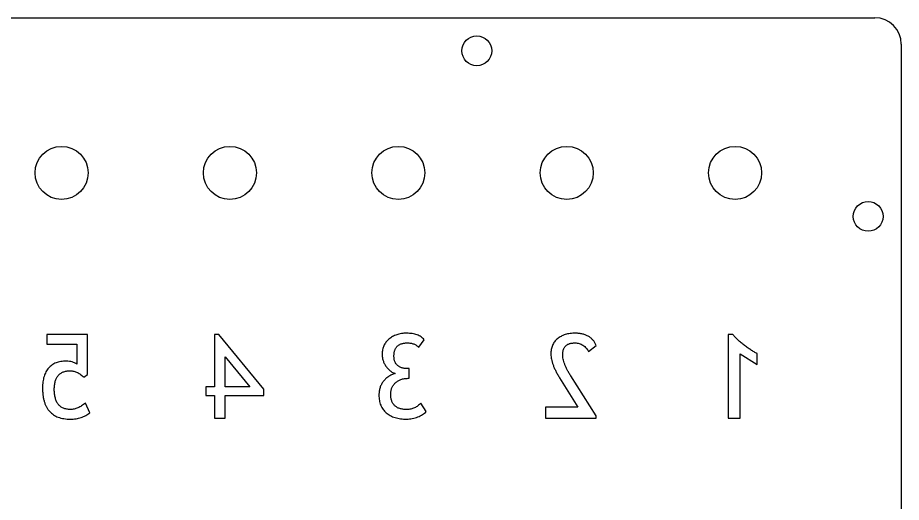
# Model space of a CAD drawing. Header units: millimetres. Extents: x 446 to 709, y 428 to 576.
# Drawn here: x 575.2 to 708.6, y 503.2 to 576.4 of the extents above; entities that cross this region are included whole.
import ezdxf

# ---------------------------------------------------------------- set-up
doc = ezdxf.new("R2010")
doc.units = ezdxf.units.MM

msp = doc.modelspace()

# ---------------------------------------------------------------- linework, layer by layer
at = {"color": 7, "linetype": 'Continuous', "lineweight": 25}
for p, q in [((449.88, 576.41), (704.55, 576.41)), ((708.55, 572.41), (708.55, 432.11)), ((585.8, 528.6), (579.64, 528.6)), ((579.64, 528.6), (579.64, 527.14)), ((585.8, 522.52), (585.8, 528.6)), ((605.58, 528.6), (604.93, 528.6)), ((604.93, 528.6), (604.93, 520.66)), ((612.39, 520.34), (605.58, 528.6)), ((683.12, 528.6), (682.44, 528.6)), ((682.44, 528.6), (682.44, 515.96)), ((579.64, 527.14), (584.18, 527.14)), ((584.18, 527.14), (584.18, 524.08)), ((635.74, 526.66), (636.55, 527.79)), ((661.36, 526.01), (662.49, 526.92)), ((684.22, 525.64), (686.81, 524.06)), ((684.22, 515.96), (684.22, 525.64)), ((686.81, 524.06), (686.81, 525.69)), ((606.55, 520.66), (606.55, 525.2)), ((606.55, 525.2), (610.28, 520.66)), ((634.28, 523.42), (634.2, 523.42)), ((634.28, 521.96), (634.28, 523.42)), ((585.22, 522.12), (585.8, 522.52)), ((634.14, 521.96), (634.28, 521.96)), ((657, 522.03), (659.74, 517.58)), ((662.49, 516.3), (658.67, 522.34)), ((604.93, 520.66), (603.63, 520.66)), ((603.63, 520.66), (603.63, 519.36)), ((610.28, 520.66), (606.55, 520.66)), ((612.39, 519.36), (612.39, 520.34)), ((603.63, 519.36), (604.93, 519.36)), ((604.93, 519.36), (604.93, 515.96)), ((606.55, 515.96), (606.55, 519.36)), ((606.55, 519.36), (612.39, 519.36)), ((586.12, 516.77), (585.47, 518.23)), ((636.87, 516.93), (636.06, 518.23)), ((659.74, 517.58), (654.87, 517.58)), ((654.87, 517.58), (654.87, 515.96)), ((604.93, 515.96), (606.55, 515.96)), ((654.87, 515.96), (662.49, 515.96)), ((662.49, 515.96), (662.49, 516.3)), ((682.44, 515.96), (684.22, 515.96))]:
    msp.add_line(p, q, dxfattribs=at)
for centre, radius in [((644.5, 571.41), 2.25), ((581.87, 552.97), 4), ((607.27, 552.97), 4), ((632.67, 552.97), 4), ((658.07, 552.97), 4), ((683.47, 552.97), 4), ((703.55, 546.41), 2.25)]:
    msp.add_circle(centre, radius, dxfattribs=at)
msp.add_arc((704.55, 572.41), 4, 0, 90, dxfattribs=at)
for points, knots in [([(633.91, 528.77), (633.78, 528.76), (633.52, 528.76), (633.14, 528.72), (632.77, 528.65), (632.43, 528.55), (632.11, 528.43), (631.8, 528.27), (631.52, 528.1), (631.25, 527.89), (631.01, 527.66), (630.8, 527.42), (630.62, 527.16), (630.48, 526.88), (630.36, 526.59), (630.28, 526.28), (630.23, 525.96), (630.23, 525.74), (630.23, 525.63)], [0, 0, 0, 0, 0.073377, 0.143895, 0.211417, 0.27693, 0.340518, 0.403191, 0.464888, 0.527122, 0.588252, 0.647533, 0.705059, 0.762736, 0.819818, 0.878284, 0.937808, 1, 1, 1, 1]), ([(636.55, 527.79), (636.48, 527.87), (636.34, 528.03), (636.09, 528.23), (635.81, 528.39), (635.49, 528.53), (635.14, 528.64), (634.76, 528.71), (634.35, 528.76), (634.06, 528.76), (633.91, 528.77)], [0, 0, 0, 0, 0.10783, 0.216249, 0.328734, 0.44654, 0.570522, 0.703766, 0.846608, 1, 1, 1, 1]), ([(659.4, 528.77), (659.25, 528.76), (658.98, 528.76), (658.58, 528.72), (658.2, 528.66), (657.84, 528.57), (657.51, 528.45), (657.21, 528.3), (656.93, 528.13), (656.67, 527.94), (656.43, 527.72), (656.23, 527.48), (656.06, 527.21), (655.92, 526.93), (655.82, 526.62), (655.74, 526.3), (655.69, 525.95), (655.69, 525.71), (655.68, 525.58)], [0, 0, 0, 0, 0.076774, 0.149316, 0.217878, 0.283909, 0.347053, 0.407543, 0.466767, 0.525145, 0.582338, 0.638777, 0.694905, 0.751901, 0.809976, 0.870135, 0.933253, 1, 1, 1, 1]), ([(662.49, 526.92), (662.47, 526.99), (662.42, 527.13), (662.32, 527.32), (662.21, 527.51), (662.08, 527.68), (661.93, 527.85), (661.77, 528), (661.59, 528.14), (661.39, 528.27), (661.18, 528.39), (660.96, 528.49), (660.72, 528.57), (660.48, 528.65), (660.22, 528.7), (659.96, 528.74), (659.68, 528.76), (659.49, 528.76), (659.4, 528.77)], [0, 0, 0, 0, 0.0569668, 0.1133665, 0.1693516, 0.2261021, 0.2823946, 0.3404974, 0.3998927, 0.4611051, 0.523435, 0.5869273, 0.6513506, 0.7170338, 0.7841498, 0.8539133, 0.9257517, 1, 1, 1, 1]), ([(686.81, 525.69), (686.65, 525.77), (686.31, 525.95), (685.82, 526.26), (685.3, 526.61), (684.78, 527), (684.28, 527.4), (683.84, 527.81), (683.44, 528.2), (683.22, 528.47), (683.12, 528.6)], [0, 0, 0, 0, 0.116413, 0.240218, 0.37211, 0.511774, 0.650378, 0.777463, 0.893828, 1, 1, 1, 1]), ([(632.01, 525.32), (632.01, 525.4), (632.01, 525.55), (632.04, 525.78), (632.08, 525.99), (632.13, 526.19), (632.2, 526.37), (632.29, 526.53), (632.39, 526.68), (632.51, 526.81), (632.64, 526.93), (632.79, 527.03), (632.96, 527.11), (633.14, 527.19), (633.33, 527.24), (633.54, 527.28), (633.77, 527.3), (633.93, 527.31), (634.01, 527.31)], [0, 0, 0, 0, 0.074426, 0.144472, 0.210661, 0.272402, 0.332166, 0.388913, 0.444729, 0.499093, 0.554045, 0.609215, 0.666297, 0.72606, 0.788556, 0.854745, 0.924791, 1, 1, 1, 1]), ([(634.01, 527.31), (634.1, 527.31), (634.27, 527.3), (634.52, 527.27), (634.76, 527.22), (634.98, 527.15), (635.2, 527.06), (635.39, 526.94), (635.58, 526.81), (635.68, 526.71), (635.74, 526.66)], [0, 0, 0, 0, 0.1402061, 0.2732714, 0.4002011, 0.5234225, 0.6441405, 0.7624751, 0.8809827, 1, 1, 1, 1]), ([(657.47, 525.56), (657.47, 525.63), (657.47, 525.77), (657.49, 525.97), (657.53, 526.15), (657.58, 526.33), (657.64, 526.48), (657.72, 526.63), (657.82, 526.76), (657.92, 526.87), (658.05, 526.98), (658.19, 527.06), (658.34, 527.14), (658.51, 527.2), (658.69, 527.25), (658.88, 527.28), (659.09, 527.3), (659.23, 527.31), (659.31, 527.31)], [0, 0, 0, 0, 0.072342, 0.140638, 0.205551, 0.266211, 0.32477, 0.380522, 0.435404, 0.49025, 0.544673, 0.600724, 0.659154, 0.719506, 0.783525, 0.851543, 0.923306, 1, 1, 1, 1]), ([(659.31, 527.31), (659.42, 527.3), (659.63, 527.29), (659.94, 527.22), (660.24, 527.1), (660.53, 526.95), (660.8, 526.75), (661.02, 526.53), (661.22, 526.28), (661.31, 526.1), (661.36, 526.01)], [0, 0, 0, 0, 0.1253174, 0.2502454, 0.3758883, 0.5059724, 0.6351454, 0.7586154, 0.8796502, 1, 1, 1, 1]), ([(630.23, 525.63), (630.23, 525.54), (630.23, 525.37), (630.26, 525.12), (630.3, 524.88), (630.37, 524.64), (630.45, 524.41), (630.55, 524.19), (630.67, 523.97), (630.85, 523.7), (631.1, 523.4), (631.43, 523.09), (631.78, 522.85), (632.04, 522.74), (632.17, 522.69)], [0, 0, 0, 0, 0.069017, 0.136292, 0.20233, 0.267441, 0.332253, 0.397332, 0.462412, 0.528231, 0.655579, 0.775196, 0.888648, 1, 1, 1, 1]), ([(634.2, 523.42), (634.11, 523.42), (633.94, 523.42), (633.69, 523.44), (633.46, 523.48), (633.25, 523.53), (633.05, 523.59), (632.87, 523.68), (632.7, 523.78), (632.56, 523.89), (632.43, 524.02), (632.31, 524.16), (632.22, 524.31), (632.14, 524.49), (632.08, 524.67), (632.04, 524.88), (632.01, 525.09), (632.01, 525.24), (632.01, 525.32)], [0, 0, 0, 0, 0.080046, 0.155039, 0.225199, 0.291179, 0.353833, 0.413495, 0.470214, 0.52569, 0.579574, 0.633247, 0.688661, 0.744601, 0.803883, 0.865305, 0.930618, 1, 1, 1, 1]), ([(655.68, 525.58), (655.69, 525.46), (655.7, 525.21), (655.76, 524.82), (655.87, 524.41), (656.01, 523.98), (656.2, 523.52), (656.42, 523.04), (656.69, 522.54), (656.89, 522.21), (657, 522.03)], [0, 0, 0, 0, 0.095381, 0.197152, 0.307669, 0.42625, 0.554711, 0.692872, 0.841093, 1, 1, 1, 1]), ([(658.67, 522.34), (658.57, 522.5), (658.39, 522.79), (658.14, 523.24), (657.94, 523.67), (657.76, 524.08), (657.63, 524.48), (657.54, 524.86), (657.48, 525.22), (657.47, 525.45), (657.47, 525.56)], [0, 0, 0, 0, 0.156384, 0.302282, 0.439639, 0.5678917, 0.6866414, 0.7976625, 0.9023491, 1, 1, 1, 1]), ([(582.57, 524.55), (582.43, 524.55), (582.16, 524.54), (581.76, 524.49), (581.38, 524.41), (581.03, 524.3), (580.71, 524.15), (580.41, 523.97), (580.15, 523.75), (579.9, 523.51), (579.69, 523.23), (579.5, 522.92), (579.34, 522.59), (579.21, 522.23), (579.11, 521.84), (579.04, 521.43), (579, 520.99), (578.99, 520.68), (578.99, 520.52)], [0, 0, 0, 0, 0.0689749, 0.1343015, 0.1963978, 0.2555259, 0.3133266, 0.3694631, 0.4249647, 0.4812951, 0.5383482, 0.5961887, 0.6560101, 0.7178989, 0.7831732, 0.8514381, 0.9235998, 1, 1, 1, 1]), ([(584.18, 524.08), (584.07, 524.15), (583.84, 524.3), (583.46, 524.45), (583.03, 524.53), (582.73, 524.54), (582.57, 524.55)], [0, 0, 0, 0, 0.231843, 0.473205, 0.725477, 1, 1, 1, 1]), ([(580.77, 520.28), (580.77, 520.39), (580.78, 520.61), (580.81, 520.93), (580.85, 521.23), (580.92, 521.5), (581, 521.76), (581.1, 521.99), (581.22, 522.2), (581.36, 522.39), (581.52, 522.56), (581.7, 522.7), (581.9, 522.82), (582.11, 522.92), (582.35, 523), (582.6, 523.05), (582.87, 523.09), (583.06, 523.09), (583.15, 523.09)], [0, 0, 0, 0, 0.081052, 0.156358, 0.227992, 0.294657, 0.357853, 0.417507, 0.474529, 0.529861, 0.583768, 0.637943, 0.692396, 0.748519, 0.806592, 0.867454, 0.931544, 1, 1, 1, 1]), ([(583.15, 523.09), (583.25, 523.09), (583.44, 523.08), (583.71, 523.04), (583.99, 522.96), (584.25, 522.85), (584.5, 522.71), (584.75, 522.55), (584.99, 522.35), (585.14, 522.2), (585.22, 522.12)], [0, 0, 0, 0, 0.121034, 0.240251, 0.35913, 0.479165, 0.601805, 0.729305, 0.861116, 1, 1, 1, 1]), ([(632.17, 522.69), (632.08, 522.65), (631.9, 522.59), (631.64, 522.48), (631.4, 522.35), (631.17, 522.22), (630.96, 522.06), (630.75, 521.88), (630.57, 521.69), (630.4, 521.49), (630.24, 521.28), (630.11, 521.05), (630, 520.81), (629.9, 520.56), (629.83, 520.29), (629.78, 520.02), (629.75, 519.74), (629.74, 519.54), (629.74, 519.45)], [0, 0, 0, 0, 0.065965, 0.130501, 0.193383, 0.254659, 0.316125, 0.37668, 0.437069, 0.498066, 0.558847, 0.619525, 0.680347, 0.741203, 0.803213, 0.867131, 0.93257, 1, 1, 1, 1]), ([(631.52, 519.57), (631.52, 519.66), (631.53, 519.83), (631.57, 520.08), (631.62, 520.31), (631.7, 520.54), (631.8, 520.74), (631.92, 520.94), (632.07, 521.13), (632.24, 521.3), (632.42, 521.45), (632.63, 521.59), (632.84, 521.7), (633.07, 521.8), (633.32, 521.87), (633.58, 521.92), (633.85, 521.95), (634.04, 521.95), (634.14, 521.96)], [0, 0, 0, 0, 0.065, 0.127407, 0.187641, 0.247052, 0.305148, 0.363467, 0.422339, 0.482681, 0.543257, 0.604364, 0.665606, 0.727569, 0.791857, 0.85817, 0.927364, 1, 1, 1, 1]), ([(578.99, 520.52), (578.99, 520.33), (579, 519.96), (579.05, 519.43), (579.13, 518.93), (579.24, 518.46), (579.39, 518.03), (579.57, 517.64), (579.79, 517.29), (580.04, 516.97), (580.32, 516.69), (580.63, 516.45), (580.98, 516.24), (581.36, 516.08), (581.78, 515.95), (582.22, 515.86), (582.7, 515.8), (583.03, 515.8), (583.2, 515.79)], [0, 0, 0, 0, 0.078862, 0.153142, 0.222416, 0.288237, 0.350234, 0.409218, 0.465573, 0.520705, 0.574969, 0.629247, 0.684464, 0.741489, 0.800733, 0.863468, 0.929495, 1, 1, 1, 1]), ([(583.21, 517.25), (583.11, 517.26), (582.92, 517.26), (582.64, 517.3), (582.38, 517.35), (582.14, 517.44), (581.92, 517.55), (581.72, 517.68), (581.54, 517.83), (581.38, 518.01), (581.23, 518.21), (581.11, 518.44), (581.01, 518.69), (580.92, 518.96), (580.85, 519.26), (580.81, 519.57), (580.78, 519.92), (580.77, 520.15), (580.77, 520.28)], [0, 0, 0, 0, 0.0662631, 0.1289808, 0.1886541, 0.2455101, 0.3001309, 0.3537953, 0.4072833, 0.461413, 0.516677, 0.5746589, 0.6352853, 0.6993593, 0.7677605, 0.8399178, 0.917787, 1, 1, 1, 1]), ([(629.74, 519.45), (629.74, 519.3), (629.75, 519.03), (629.8, 518.63), (629.89, 518.25), (630.01, 517.9), (630.17, 517.57), (630.36, 517.27), (630.58, 516.99), (630.84, 516.74), (631.14, 516.52), (631.46, 516.32), (631.8, 516.16), (632.18, 516.03), (632.58, 515.92), (633.01, 515.85), (633.47, 515.8), (633.79, 515.8), (633.95, 515.79)], [0, 0, 0, 0, 0.067297, 0.13064, 0.191417, 0.249895, 0.307178, 0.363137, 0.419457, 0.476347, 0.534303, 0.592853, 0.653542, 0.715949, 0.781667, 0.850757, 0.923119, 1, 1, 1, 1]), ([(633.92, 517.25), (633.83, 517.26), (633.64, 517.26), (633.36, 517.28), (633.11, 517.33), (632.88, 517.39), (632.66, 517.47), (632.46, 517.58), (632.28, 517.69), (632.12, 517.83), (631.98, 517.99), (631.86, 518.16), (631.75, 518.35), (631.67, 518.56), (631.6, 518.79), (631.56, 519.04), (631.53, 519.3), (631.53, 519.48), (631.52, 519.57)], [0, 0, 0, 0, 0.076124, 0.147218, 0.214435, 0.277504, 0.337589, 0.395579, 0.450991, 0.505883, 0.560664, 0.615727, 0.672273, 0.730748, 0.792721, 0.857336, 0.926521, 1, 1, 1, 1]), ([(585.47, 518.23), (585.38, 518.15), (585.19, 518), (584.9, 517.8), (584.61, 517.63), (584.33, 517.5), (584.04, 517.39), (583.76, 517.31), (583.49, 517.26), (583.3, 517.26), (583.21, 517.25)], [0, 0, 0, 0, 0.147145, 0.287161, 0.419022, 0.545217, 0.664802, 0.77969, 0.891008, 1, 1, 1, 1]), ([(636.06, 518.23), (635.99, 518.15), (635.85, 518), (635.62, 517.8), (635.37, 517.63), (635.11, 517.49), (634.83, 517.39), (634.54, 517.31), (634.24, 517.26), (634.03, 517.26), (633.92, 517.25)], [0, 0, 0, 0, 0.129817, 0.255601, 0.377952, 0.499233, 0.62105, 0.743983, 0.869494, 1, 1, 1, 1]), ([(583.2, 515.79), (583.35, 515.8), (583.63, 515.8), (584.04, 515.85), (584.44, 515.92), (584.81, 516.03), (585.17, 516.17), (585.51, 516.34), (585.83, 516.53), (586.03, 516.69), (586.12, 516.77)], [0, 0, 0, 0, 0.137175, 0.269419, 0.396733, 0.520019, 0.641776, 0.761508, 0.880325, 1, 1, 1, 1]), ([(633.95, 515.79), (634.09, 515.8), (634.37, 515.81), (634.78, 515.87), (635.2, 515.98), (635.6, 516.12), (635.97, 516.29), (636.31, 516.49), (636.62, 516.69), (636.79, 516.85), (636.87, 516.93)], [0, 0, 0, 0, 0.130508, 0.260788, 0.392808, 0.527261, 0.65842, 0.780126, 0.893648, 1, 1, 1, 1])]:
    msp.add_open_spline(points, degree=3, knots=knots, dxfattribs=at)

doc.saveas('drawing.dxf')
